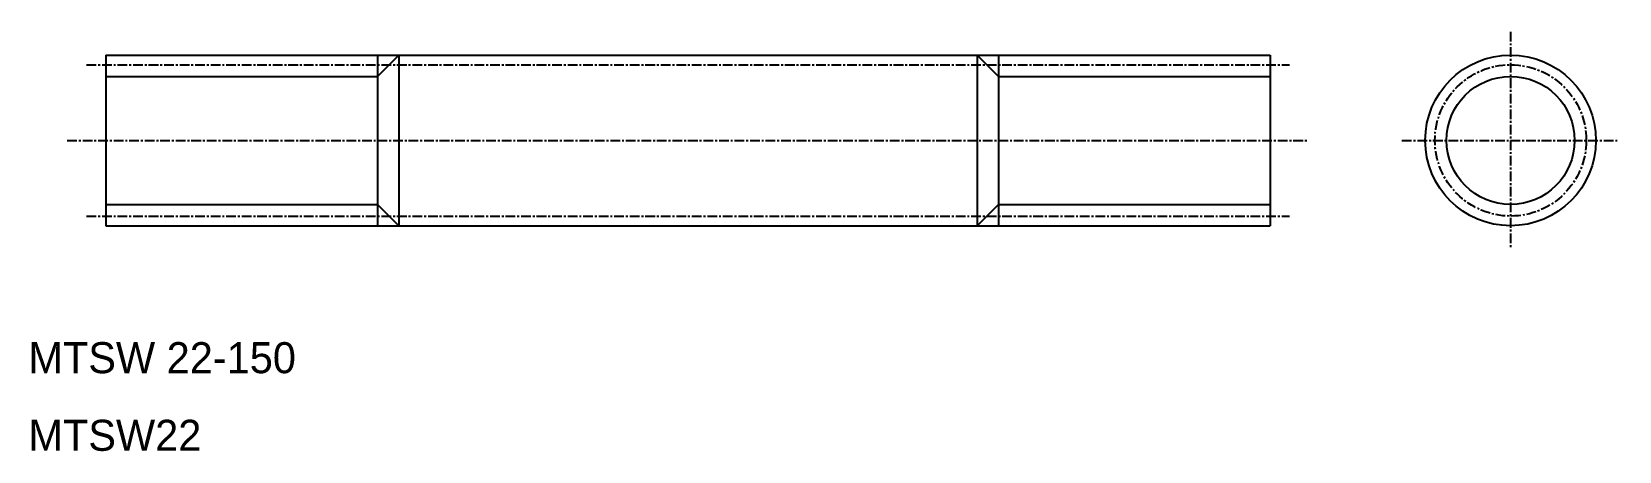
# Model space of a CAD drawing. Extents: x 10 to 215, y 10 to 64.
import ezdxf

# ---------------------------------------------------------------- set-up
doc = ezdxf.new("R2010")
doc.units = 0
doc.linetypes.add('CENTER', pattern=[2, 1.25, -0.25, 0.25, -0.25])
doc.layers.get('0').update_dxf_attribs({"linetype": 'CONTINUOUS'})
doc.layers.add('CENTER', color=1, linetype='CENTER')

msp = doc.modelspace()

# ---------------------------------------------------------------- linework, layer by layer
at = {"color": 7, "linetype": 'CONTINUOUS'}
for p, q in [((20, 61), (170, 61)), ((20, 39), (170, 39))]:
    msp.add_line(p, q, dxfattribs=at)
for p, q in [((20, 61), (20, 39)), ((57.75, 61), (57.75, 39)), ((132.25, 61), (132.25, 39)), ((170, 61), (170, 39)), ((20, 55.5), (20, 55.5)), ((20, 50), (20, 50))]:
    msp.add_line(p, q)
at = {"color": 3}
for p, q in [((55, 58.25), (57.75, 61)), ((55, 61), (55, 58.25)), ((132.25, 61), (135, 58.25)), ((135, 61), (135, 58.25)), ((20, 58.25), (55, 58.25)), ((55, 58.25), (55, 41.75)), ((135, 58.25), (170, 58.25)), ((135, 58.25), (135, 41.75)), ((20, 41.75), (55, 41.75)), ((55, 41.75), (57.75, 39)), ((55, 41.75), (55, 39)), ((132.25, 39), (135, 41.75)), ((135, 41.75), (170, 41.75)), ((135, 41.75), (135, 39))]:
    msp.add_line(p, q, dxfattribs=at)
at = {"color": 7, "linetype": 'CONTINUOUS'}
msp.add_circle((201, 50), 11, dxfattribs=at)
at = {"color": 3, "linetype": 'CONTINUOUS'}
msp.add_circle((201, 50), 8.25, dxfattribs=at)
at = {"layer": 'CENTER', "color": 1, "linetype": 'CENTER'}
for p, q in [((201, 64), (201, 36)), ((17.5, 59.75), (172.5, 59.75)), ((15, 50), (175, 50)), ((187, 50), (215, 50)), ((17.5, 40.25), (172.5, 40.25))]:
    msp.add_line(p, q, dxfattribs=at)
msp.add_circle((201, 50), 9.75, dxfattribs=at)

# ---------------------------------------------------------------- texts
at = {"color": 7, "linetype": 'CONTINUOUS'}
for s, p in [('MTSW 22-150', (10, 20)), ('MTSW22', (10, 10))]:
    msp.add_text(s, height=4, dxfattribs=at).set_placement(p)

doc.saveas('drawing.dxf')
